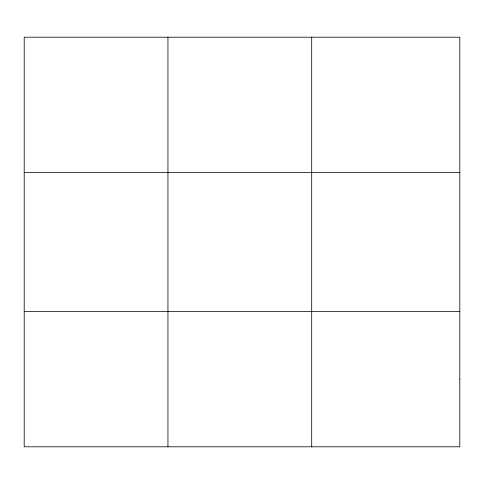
<?xml version="1.0" encoding="UTF-8"?>
<svg xmlns="http://www.w3.org/2000/svg" width="484" height="484" viewBox="0 0 484 484"><rect width="100%" height="100%" fill="white"/><g stroke="black" fill="none" stroke-linecap="round" stroke-linejoin="round"><path stroke-width="0.73" d="M24.2 172.371L459.8 172.371M24.2 311.629L459.8 311.629M311.696 37.201L311.696 446.799M167.948 37.201L167.948 446.799M459.8 379.214L459.8 446.799L24.2 446.799L24.2 37.201L459.8 37.201L459.8 379.214"/></g></svg>
